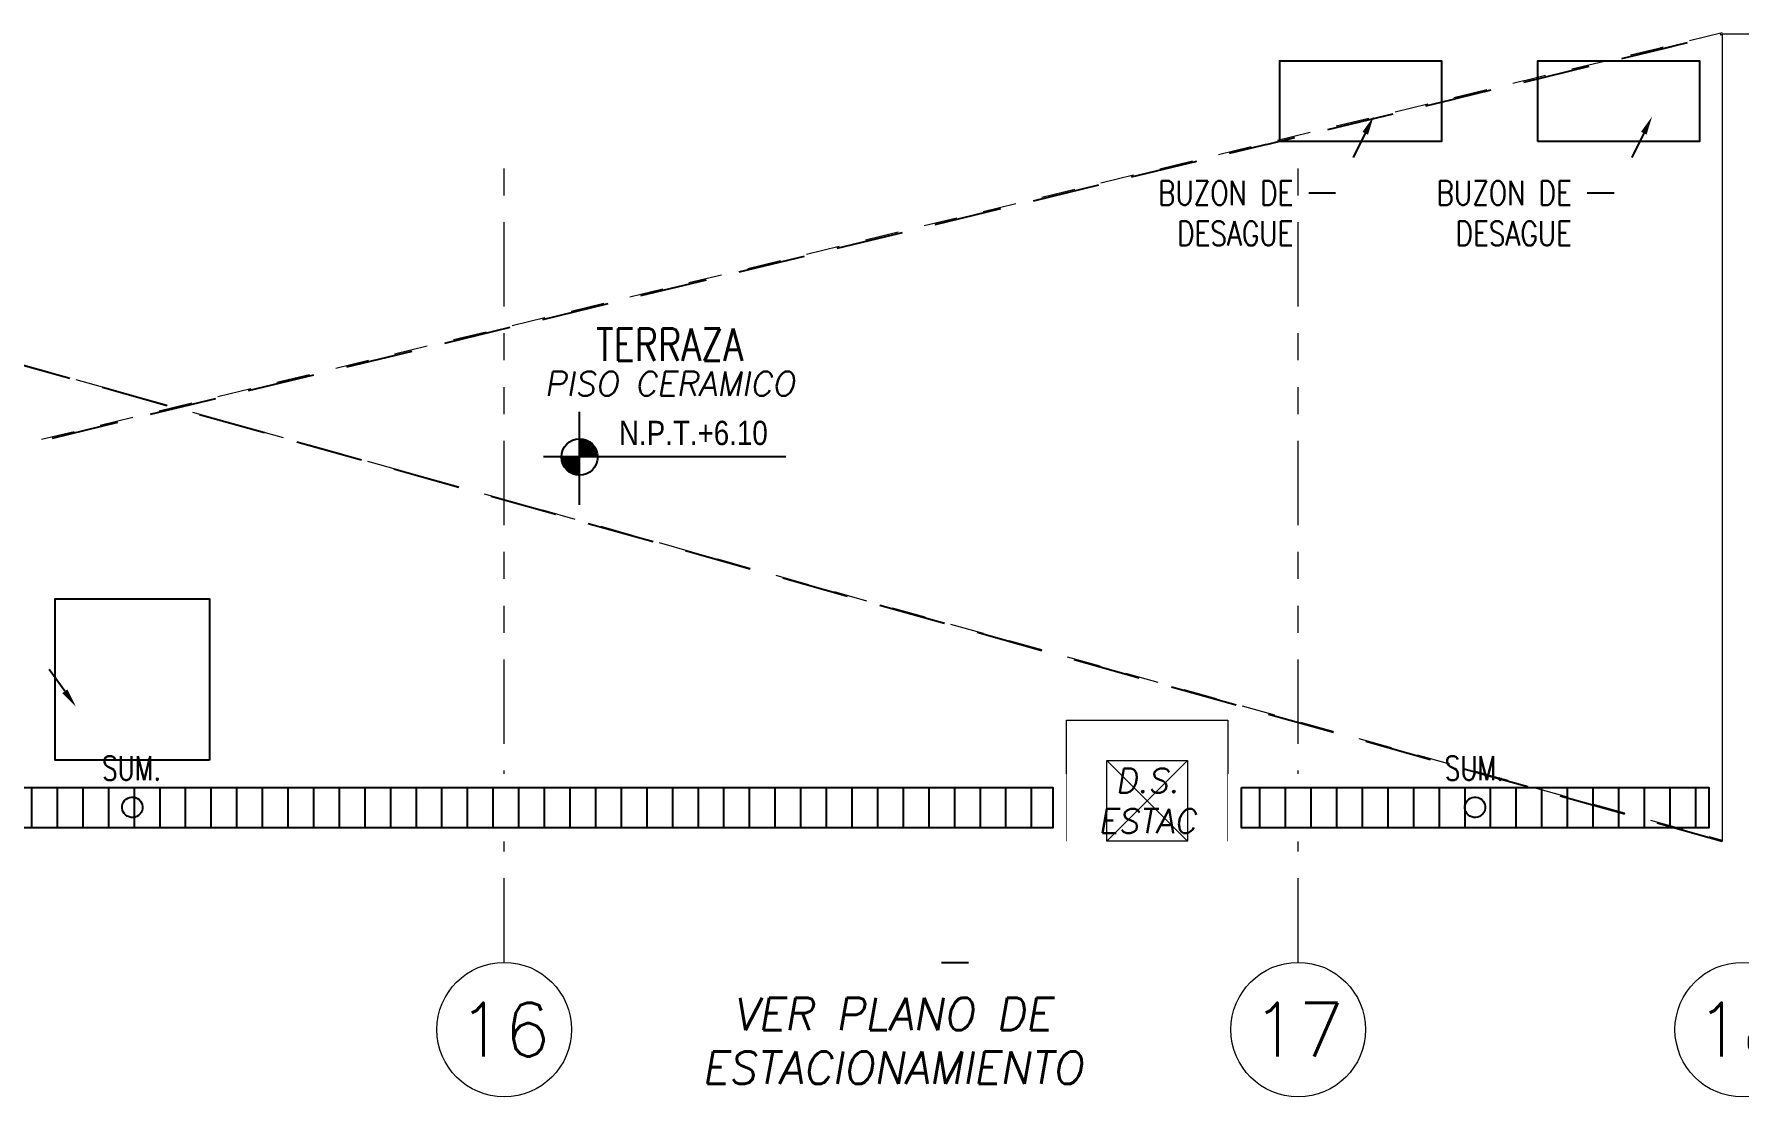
# Model space of a CAD drawing. Header units: millimetres. Extents: x -3 to 53, y -110 to 39.
# Drawn here: x 33.28 to 39.61, y 18.25 to 22.2 of the extents above; entities that cross this region are included whole.
import ezdxf
from ezdxf import colors
from ezdxf.entities.mleader import LeaderData, LeaderLine
from ezdxf.enums import TextEntityAlignment as Align
from ezdxf.math import Vec2, Vec3
from ezdxf.xclip import XClip

# ---------------------------------------------------------------- set-up
doc = ezdxf.new("R2010")
doc.units = ezdxf.units.MM
doc.header["$XCLIPFRAME"] = 2
doc.set_wipeout_variables(frame=1)
for name, pattern in [('ACAD_ISO07W100', [3, 0, -3]), ('CONTINUO', [0]), ('DOT', [6.35, 0, -6.35]), ('HIDDEN2', [0.1875, 0.125, -0.0625]), ('PHANTOM', [63.5, 31.75, -6.35, 6.35, -6.35, 6.35, -6.35]), ('PHANTOM2', [1.25, 0.625, -0.125, 0.125, -0.125, 0.125, -0.125])]:
    doc.linetypes.add(name, pattern=pattern)
for name, color, linetype in [('A-EJES', 8, 'PHANTOM'), ('A-NIVELES-NPT', 8, 'Continuous'), ('A-PROYECCIONES', 8, 'HIDDEN2'), ('A-TEXTO-ACABADO PISO', 8, 'Continuous'), ('A-TEXTO-INDICACIONES', 8, 'Continuous'), ('DLP_TEXTO AMBIENTE', 8, 'Continuous')]:
    doc.layers.add(name, color=color, linetype=linetype)
doc.layers.add('A-MURO ALTO', color=8, linetype='Continuous', lineweight=20)
doc.layers.add('A-MUROS', color=8, linetype='Continuous', lineweight=30)
doc.styles.add('R80', font='ARIALN.TTF', dxfattribs={"height": 2.03})
doc.styles.add('ROMANS', font='ROMANS.shx', dxfattribs={"oblique": 10})
doc.styles.add('TXT_COTAS', font='romans.shx', dxfattribs={"width": 0.8})

# ---------------------------------------------------------------- blocks, each defined once
blk = doc.blocks.new('TEXTO AMBIENTES P1')
at = {"layer": 'A-TEXTO-ACABADO PISO', "color": 8, "lineweight": 0, "insert": (34.2898, -15.1047), "char_height": 0.09, "attachment_point": 2, "rotation": 359.99998, "style": 'ROMANS'}
blk.add_mtext_dynamic_manual_height_columns('PISO CERAMICO', width=1.20225, gutter_width=12.5, heights=[0], dxfattribs=at)
at = {"layer": 'DLP_TEXTO AMBIENTE', "color": 8, "lineweight": 0, "style": 'ROMANS', "width": 0.8}
blk.add_text('TERRAZA', height=0.12, dxfattribs=at).set_placement((34.2896, -15.0641, 0), align=Align.CENTER)
at = {"layer": 'DLP_TEXTO AMBIENTE', "color": 8, "lineweight": 0, "insert": (35.1168, -17.5917), "char_height": 0.12, "width": 1.29317, "attachment_point": 5, "style": 'ROMANS'}
blk.add_mtext('\\pxqc;VER PLANO DE ESTACIONAMIENTO', dxfattribs=at)
blk = doc.blocks.new('TEXTO DUCTOS P1')
at = {"layer": 'A-TEXTO-INDICACIONES', "insert": (36.064, -16.6998, 0), "char_height": 0.09, "width": 0.4157, "attachment_point": 5, "style": 'ROMANS'}
blk.add_mtext('\\pxsm1,t16;D.S. ESTAC', dxfattribs=at)
blk = doc.blocks.new('Ejes_Torre C 1var')
at = {"layer": 'A-EJES', "color": 8, "linetype": 'PHANTOM2', "lineweight": 0, "ltscale": 0.5}
for points in [[(35.025, -3.45), (35.025, -0.5)], [(37.975, -3.45), (37.975, -0.5)]]:
    blk.add_lwpolyline(points, dxfattribs=at)
at = {"layer": 'A-EJES', "color": 8, "linetype": 'Continuous', "lineweight": 0}
for centre in [(35.025, -3.7), (37.975, -3.7), (39.625, -3.7)]:
    blk.add_circle(centre, 0.25, dxfattribs=at)
at = {"layer": 'A-EJES', "color": 8, "linetype": 'Continuous', "lineweight": 0, "style": 'ROMANS'}
for s, p in [('16', (35.025, -3.7)), ('17', (37.975, -3.7)), ('18', (39.625, -3.7))]:
    blk.add_text(s, height=0.2, dxfattribs=at).set_placement(p, align=Align.MIDDLE_CENTER)
blk = doc.blocks.new('b1')
at = {"color": 8}
blk.add_wipeout([(0, -0.4), (0, 0), (0.7, 0), (0.7, -0.4)], dxfattribs=at)
blk.add_lwpolyline([(0.05, -0.35), (0.05, -0.05), (0.65, -0.05), (0.65, -0.35)], close=True, dxfattribs=at)
blk = doc.blocks.new('b4')
at = {"color": 8}
blk.add_wipeout([(0.6732, -0.7), (0, -0.7), (0, 0), (0.6732, 0)], dxfattribs=at)
blk.add_lwpolyline([(0.6232, -0.65), (0.05, -0.65), (0.05, -0.05), (0.6232, -0.05)], close=True, dxfattribs=at)
blk = doc.blocks.new('*U256')
at = {"color": 8}
blk.add_ellipse((0, 0), major_axis=(0.0118, 0.036), ratio=1, start_param=5.813820330443059, end_param=12.09700563762265, dxfattribs=at)
at = {"layer": 'A-TEXTO-INDICACIONES', "color": 8, "style": 'ROMANS', "width": 0.75}
blk.add_text('SUM.', height=0.09, dxfattribs=at).set_placement((-0.1125, 0.1003))
blk = doc.blocks.new('FONDO_')
at = {"layer": 'A-MURO ALTO', "color": 8}
for p, q in [((-19.0113, -43.7763), (-21.939, -43.1209)), ((-19.0441, -43.9227), (-19.0113, -43.7763))]:
    blk.add_line(p, q, dxfattribs=at)
at = {"layer": 'A-PROYECCIONES', "color": 8, "ltscale": 2}
for p, q in [((-19.2303, -31.0204), (-19.0113, -43.7763)), ((-21.9389, -43.121), (-15.8391, -31.7795))]:
    blk.add_line(p, q, dxfattribs=at)
blk = doc.blocks.new('SIM NIVEL PLANTA')
at = {"linetype": 'Continuous'}
h = blk.add_hatch(dxfattribs=at)
h.set_pattern_fill('_USER', color=8, scale=0.089997, angle=45, style=0, pattern_type=0)
h.set_pattern_definition([(45, (31854.49523, 23864.84028), (-0.06363728001, 0.06363728001), [])])
h.paths.add_polyline_path([(-17.33, 0), (-15.98, 0, 0.409209), (-17.33, 1.33)])
h.paths.add_polyline_path([(-18.68, 0, 0.004279), (-18.68, -0.02, 0.414214), (-17.33, -1.37), (-17.33, 0)])
at = {"color": 8}
for p, q in [((-17.33, -3.58), (-17.33, 3.34)), ((-2, 0), (-20, 0))]:
    blk.add_line(p, q, dxfattribs=at)
at = {"color": 8, "linetype": 'Continuous'}
blk.add_circle((-17.33, -0.02), 1.35, dxfattribs=at)
at = {"color": 8, "style": 'R80'}
blk.add_attdef('N.P.T.+0.00', text='', height=1.8, dxfattribs=at).set_placement((-8.87, 1.77), align=Align.MIDDLE_CENTER)
blk = doc.blocks.new('IISS P1')
at = {"color": 8}
for p in [(36.5074, -13.9), (37.4658, -13.9)]:
    blk.add_blockref('b1', p, dxfattribs=at)
at = {"color": 8, "linetype": 'CONTINUO'}
blk.add_blockref('b4', (31.9567, -15.8988, 0), dxfattribs=at)
at = {"color": 8}
blk.add_wipeout([(36.364, -16.5998), (38.2002, -16.6), (38.2002, -16.85), (36.364, -16.8498)], dxfattribs=at).translate(0, 0, 0)
at = {"linetype": 'CONTINUO'}
h = blk.add_hatch(dxfattribs=at)
h.set_pattern_fill('ANSI31', color=8, scale=0.03, angle=45)
h.set_pattern_definition([(90, (36.21383, -36.04965), (-0.09525, 0), [])])
h.paths.add_polyline_path([(36.414, -16.6498), (38.1502, -16.65), (38.1502, -16.8), (36.414, -16.7998)])
at = {"color": 8, "linetype": 'CONTINUO', "elevation": 0}
blk.add_lwpolyline([(36.414, -16.6498), (38.1502, -16.65), (38.1502, -16.8), (36.414, -16.7998)], close=True, dxfattribs=at)
at = {"color": 8, "ltscale": 0.05}
blk.add_blockref('*U256', (37.2821, -16.7237, 0), dxfattribs=at)
at = {"layer": 'A-TEXTO-INDICACIONES', "color": 8}
ml = blk.add_multileader_mtext('Standard', dxfattribs=at)
ml.set_content('BUZON DE DESAGUE', color=8, style='TXT_COTAS')
ml.set_leader_properties(color=7)
ml.build(insert=Vec2(0, 0))
ml.multileader.update_dxf_attribs({"dogleg_length": 0.05, "arrow_head_size": 0.07})
ctx = ml.context
ctx.base_point, ctx.char_height, ctx.arrow_head_size, ctx.landing_gap_size, ctx.plane_origin = Vec3(36.0018, -14.4411), 0.09, 0.07, 0.05, Vec3(37.0551, -14.0656)
ctx.text_align_type = 2
notes = []
notes.append((ctx, [(0, (1, 1, 0), (36.7642, -14.4411), (-1, 0), 0.107, [(0, [(36.9053, -14.1564)], 0, [])])]))
ctx.mtext.insert, ctx.mtext.width, ctx.mtext.defined_height, ctx.mtext.alignment, ctx.mtext.flow_direction = Vec3(36.6072, -14.3961), 0.583248, 0.8046, 3, 5
ml = blk.add_multileader_mtext('Standard', dxfattribs=at)
ml.set_content('BUZON DE DESAGUE', color=8, style='TXT_COTAS')
ml.set_leader_properties(color=7)
ml.build(insert=Vec2(0, 0))
ml.multileader.update_dxf_attribs({"dogleg_length": 0.05, "arrow_head_size": 0.07})
ctx = ml.context
ctx.base_point, ctx.char_height, ctx.arrow_head_size, ctx.landing_gap_size, ctx.plane_origin = Vec3(37.0366, -14.4411), 0.09, 0.07, 0.05, Vec3(38.09, -14.0656)
ctx.text_align_type = 2
notes.append((ctx, [(0, (1, 1, 0), (37.799, -14.4411), (-1, 0), 0.107, [(0, [(37.9401, -14.1564)], 0, [])])]))
ctx.mtext.insert, ctx.mtext.width, ctx.mtext.defined_height, ctx.mtext.alignment, ctx.mtext.flow_direction = Vec3(37.642, -14.3961), 0.583248, 0.8046, 3, 5
ml = blk.add_multileader_mtext('Standard', dxfattribs=at)
ml.set_content('BUZON DRENAJE PLUVIAL', color=8, style='TXT_COTAS')
ml.set_leader_properties(color=7)
ml.build(insert=Vec2(0, 0))
ml.multileader.update_dxf_attribs({"dogleg_length": 0.05, "arrow_head_size": 0.07})
ctx = ml.context
ctx.base_point, ctx.char_height, ctx.arrow_head_size, ctx.landing_gap_size, ctx.plane_origin = Vec3(31.2284, -16.0666, 0), 0.09, 0.07, 0.05, Vec3(32.2333, -15.6019, 0)
ctx.text_align_type = 2
notes.append((ctx, [(0, (1, 1, 0), (31.8811, -16.0666, 0), (-1, 0), 0.107, [(0, [(32.0835, -16.3495, 0)], 0, [])])]))
ctx.mtext.insert, ctx.mtext.width, ctx.mtext.defined_height, ctx.mtext.alignment, ctx.mtext.flow_direction = Vec3(31.7241, -16.0216, 0), 0.583248, 0.8046, 3, 5
for ctx, leaders in notes:
    for number, flags, end, landing, length, lines in leaders:
        leader = LeaderData()
        leader.index, (leader.has_last_leader_line, leader.has_dogleg_vector, leader.attachment_direction) = number, flags
        leader.last_leader_point, leader.dogleg_vector, leader.dogleg_length = Vec3(end), Vec3(landing), length
        for number, points, colour, breaks in lines:
            line = LeaderLine()
            line.index, line.vertices, line.color, line.breaks = number, Vec3.list(points), colors.encode_raw_color(colour), breaks
            leader.lines.append(line)
        ctx.leaders.append(leader)
at = {"color": 8}
blk.add_wipeout([(25.8002, -16.5998), (35.764, -16.6001), (35.764, -16.8501), (25.8002, -16.8498)], dxfattribs=at).translate(0, 0, 0)
at = {"linetype": 'CONTINUO'}
h = blk.add_hatch(dxfattribs=at)
h.set_pattern_fill('ANSI31', color=8, scale=0.03, angle=45)
h.set_pattern_definition([(90, (25.65003, -36.04968), (-0.09525, 0), [])])
h.paths.add_polyline_path([(25.8502, -16.6498), (35.714, -16.6501), (35.714, -16.8001), (25.8502, -16.7998)])
at = {"color": 8, "linetype": 'CONTINUO', "elevation": 0}
blk.add_lwpolyline([(25.8502, -16.6498), (35.714, -16.6501), (35.714, -16.8001), (25.8502, -16.7998)], close=True, dxfattribs=at)
at = {"color": 8, "ltscale": 0.05}
blk.add_blockref('*U256', (32.2933, -16.7238, 0), dxfattribs=at)
blk = doc.blocks.new('arq.')
at = {"color": 8, "lineweight": 0}
for p, q in [((138.4767, 21.3938, 0), (138.7767, 21.0938, 0)), ((138.7767, 21.3938, 0), (138.4767, 21.0938, 0))]:
    blk.add_line(p, q, dxfattribs=at)
at = {"layer": 'A-MUROS', "color": 8, "lineweight": 0, "elevation": 0}
blk.add_lwpolyline([(138.3267, 21.0938), (138.3267, 21.5438), (138.9267, 21.5438), (138.9267, 21.0938)], dxfattribs=at)
blk.add_lwpolyline([(138.4767, 21.0938), (138.4767, 21.3938), (138.7767, 21.3938), (138.7767, 21.0938)], close=True, dxfattribs=at)
at = {"layer": 'A-MUROS', "color": 8}
blk.add_blockref('Ejes_Torre C 1var', (101.2127, 24.0936), dxfattribs=at)
at = {"layer": 'A-NIVELES-NPT', "color": 8, "lineweight": 0}
ref = blk.add_blockref('SIM NIVEL PLANTA', (137.3841, 22.5223, 0), dxfattribs=dict(at, xscale=0.05, yscale=0.05, zscale=0.05))
ref.add_attrib('N.P.T.+0.00', 'N.P.T.+6.10', dxfattribs={"layer": '0', "height": 0.09, "style": 'R80'}).set_placement((136.9405, 22.611, 0), align=Align.MIDDLE_CENTER)
at = {"layer": 'A-TEXTO-INDICACIONES', "color": 8}
blk.add_blockref('TEXTO DUCTOS P1', (102.5627, 37.9436), dxfattribs=at)
at = {"layer": 'DLP_TEXTO AMBIENTE', "color": 8}
blk.add_blockref('TEXTO AMBIENTES P1', (102.5627, 37.9436), dxfattribs=at)
at = {"color": 8, "linetype": 'ACAD_ISO07W100', "ltscale": 5}
ref = blk.add_blockref('IISS P1', (102.5627, 37.9436), dxfattribs=at)
XClip(ref).set_block_clipping_path([(-1.1998675355, -16.8514768426), (48.5500013503, -11.0499602037)])
at = {"layer": 'A-PROYECCIONES', "color": 8, "lineweight": 0}
for p, q in [((128.3629, 24.5686, 0), (140.7632, 21.0976, 0)), ((140.7629, 24.0975, 0), (128.3632, 21.0964, 0))]:
    blk.add_line(p, q, dxfattribs=at)
at = {"color": 8, "linetype": 'DOT'}
ref = blk.add_blockref('FONDO_', (93.8909, 33.0827), dxfattribs=dict(at, rotation=102.6173891652518))
XClip(ref).set_block_clipping_path([(-13.2902250815, -2.4271841227), (-25.0859891039, -55.1232695242), (-5.7853781296, -59.4436180056), (6.0103858928, -6.7475326041)])

msp = doc.modelspace()

# ---------------------------------------------------------------- block references
at = {"color": 7}
msp.add_blockref('arq.', (-101.2125, -1.8936), dxfattribs=at)

doc.saveas('drawing.dxf')
